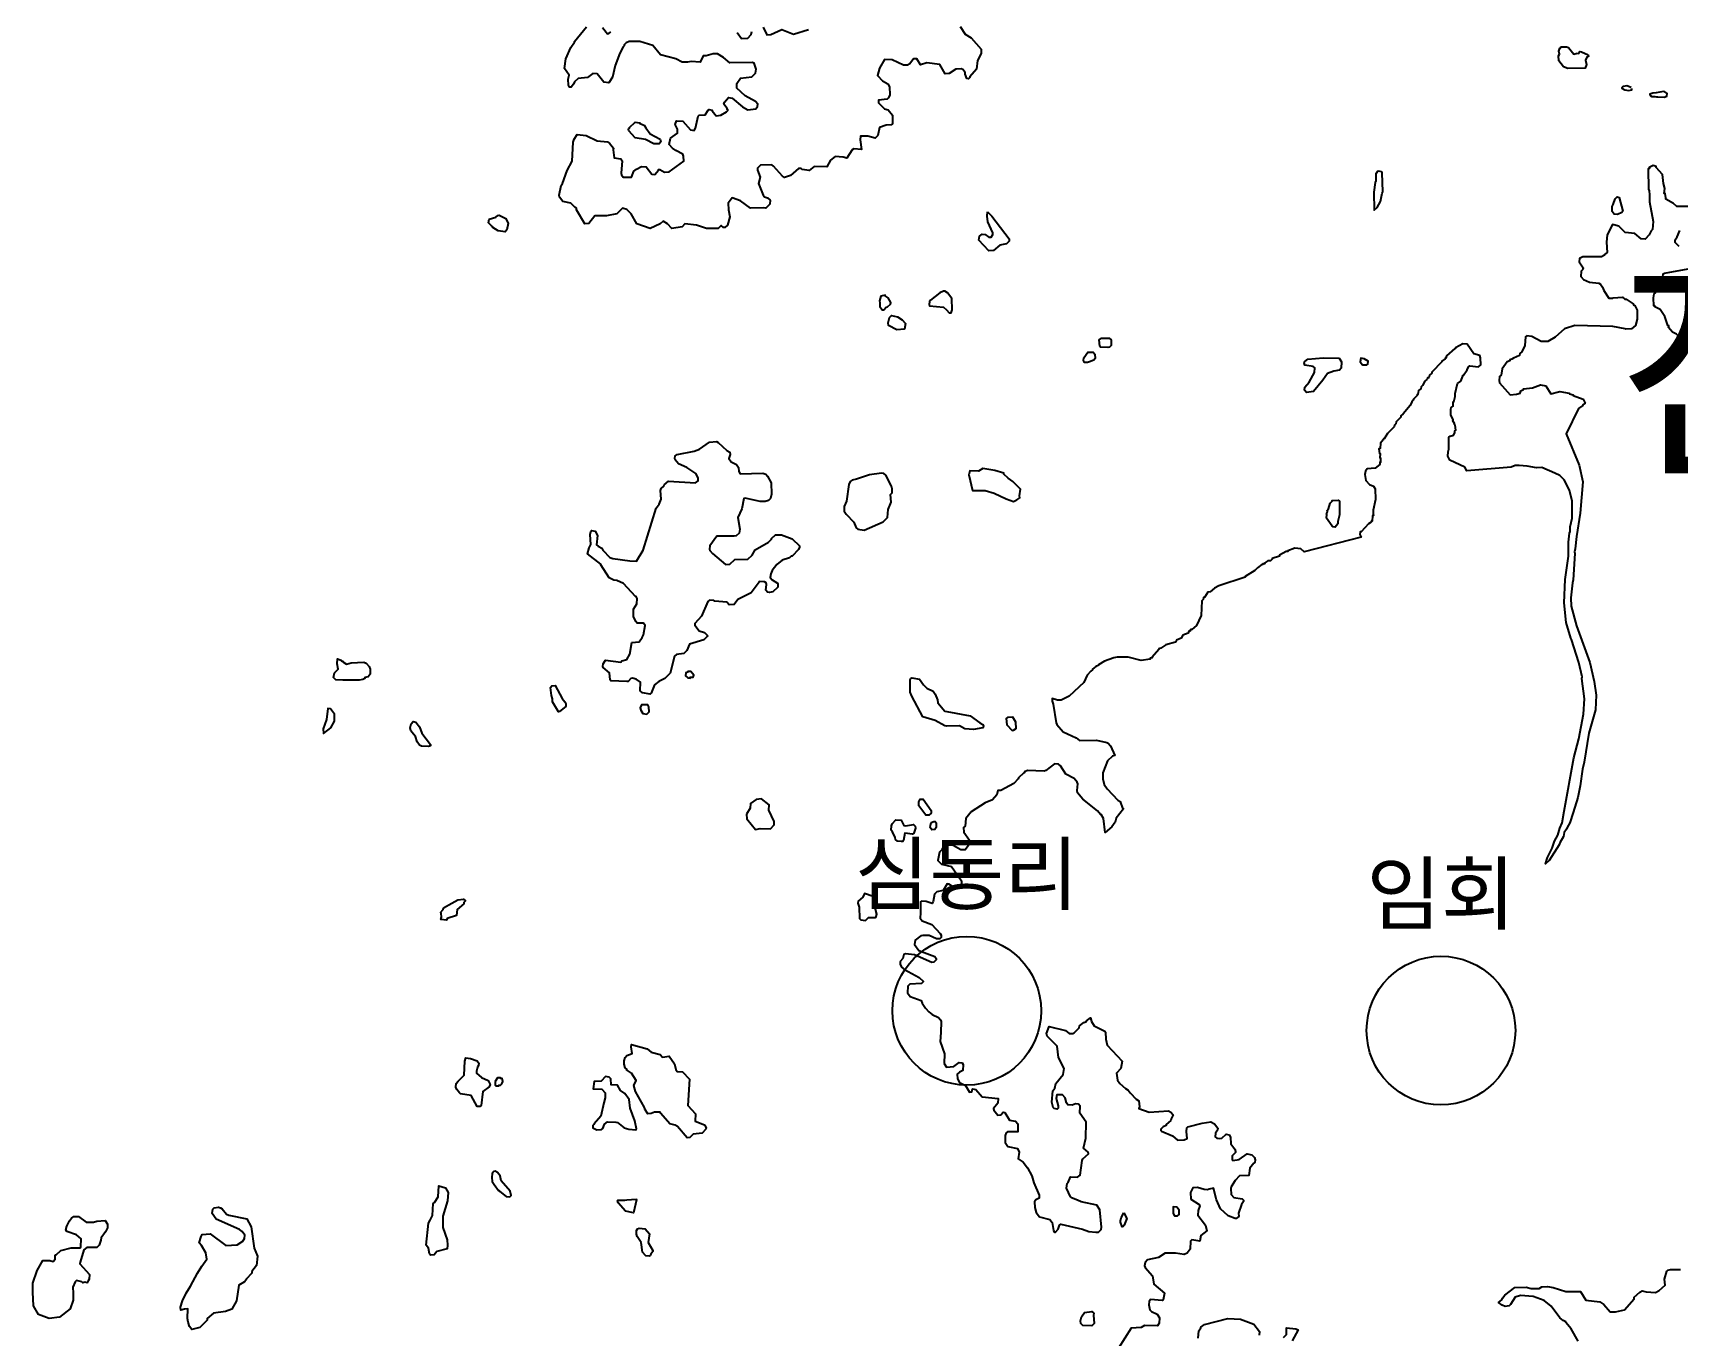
# Model space of a CAD drawing. Header units: millimetres. Extents: x -954552 to 1497340, y -301250 to 736091.
# Drawn here: x 101631 to 129268, y 96459 to 118344 of the extents above; entities that cross this region are included whole.
import ezdxf
from ezdxf.enums import TextEntityAlignment as Align

# ---------------------------------------------------------------- set-up
doc = ezdxf.new("R2010")
doc.units = ezdxf.units.MM
for name, color, linetype in [('2122', 7, 'Continuous'), ('AWS', 4, 'Continuous'), ('AWS명', 2, 'Continuous'), ('관측소명', 3, 'Continuous')]:
    doc.layers.add(name, color=color, linetype=linetype)
doc.styles.get("Standard").update_dxf_attribs({"font": ''})
doc.styles.get('Standard').set_extended_font_data('Gulim')

msp = doc.modelspace()

# ---------------------------------------------------------------- linework, layer by layer
at = {"layer": '2122', "color": 7}
for points in [[(117218, 118452), (117303, 118320), (117402, 118263), (117569, 118073), (117568, 117999), (117510, 117880), (117489, 117737), (117382, 117607), (117382, 117595), (117382, 117595), (117356, 117570), (117331, 117576), (117301, 117652), (117301, 117677), (117264, 117727), (117236, 117740), (117145, 117732), (117032, 117661), (116963, 117656), (116878, 117813), (116659, 117841), (116553, 117805), (116491, 117906), (116435, 117907), (116371, 117826), (116334, 117799), (116265, 117803), (116073, 117893), (115948, 117894), (115859, 117752), (115826, 117627), (115912, 117538), (115999, 117487), (116029, 117440), (116034, 117305), (116012, 117252), (115990, 117228), (115846, 117215), (115845, 117170), (115943, 117069), (116005, 117050), (116005, 117050), (116080, 116961), (116078, 116818), (116059, 116796), (115972, 116794), (115864, 116752), (115832, 116621), (115787, 116572), (115663, 116611), (115544, 116606), (115537, 116544), (115560, 116387), (115428, 116395), (115403, 116376), (115314, 116240), (115252, 116257), (115115, 116268), (115039, 116207), (114975, 116091), (114763, 116097), (114681, 116030), (114562, 116050), (114543, 116066), (114500, 116063), (114367, 115946), (114267, 115913), (114229, 115935), (114082, 116106), (114051, 116125), (113863, 116122), (113813, 116069), (113812, 116038), (113812, 116038), (113854, 115922), (113828, 115810), (113907, 115618), (113931, 115589), (113977, 115571), (114024, 115535), (114017, 115463), (113948, 115399), (113910, 115406), (113691, 115399), (113524, 115520), (113387, 115572), (113318, 115485), (113324, 115370), (113346, 115254), (113307, 115110), (113262, 115073), (113237, 115073), (113200, 115106), (113200, 115106), (113151, 115058), (112956, 115058), (112784, 115110), (112589, 115134), (112542, 115082), (112370, 115058), (112299, 115134), (112223, 115182), (112175, 115134), (112004, 115058), (111785, 115134), (111689, 115301), (111613, 115377), (111542, 115401), (111447, 115301), (111271, 115271), (111078, 115270), (110977, 115141), (110907, 115135), (110767, 115371), (110767, 115397), (110755, 115411), (110743, 115411), (110674, 115482), (110538, 115508), (110483, 115584), (110477, 115619), (110510, 115778), (110533, 115810), (110613, 116032), (110696, 116187), (110713, 116506), (110730, 116557), (110777, 116636), (110933, 116621), (111113, 116529), (111287, 116511), (111325, 116492), (111392, 116404), (111386, 116376), (111403, 116244), (111516, 116227), (111534, 116195), (111518, 115989), (111524, 115958), (111555, 115920), (111555, 115920), (111692, 115918), (111731, 116018), (111776, 116055), (111863, 116100), (111938, 116091), (112037, 115967), (112087, 115966), (112144, 116038), (112144, 116050), (112169, 116046), (112249, 116001), (112325, 116010), (112571, 116188), (112567, 116273), (112554, 116307), (112436, 116367), (112381, 116406), (112324, 116466), (112351, 116572), (112464, 116658), (112465, 116727), (112429, 116806), (112448, 116865), (112555, 116863), (112683, 116712), (112746, 116705), (112771, 116742), (112811, 116943), (112830, 116964), (112931, 116968), (112982, 117045), (112982, 117045), (113000, 117054), (113051, 117047), (113051, 117035), (113118, 116949), (113193, 116961), (113291, 117018), (113313, 117040), (113313, 117059), (113301, 117059), (113301, 117072), (113245, 117145), (113258, 117182), (113322, 117259), (113384, 117246), (113557, 117100), (113650, 117049), (113781, 117066), (113813, 117109), (113814, 117147), (113777, 117191), (113603, 117287), (113461, 117414), (113462, 117495), (113526, 117582), (113714, 117604), (113777, 117666), (113790, 117735), (113754, 117835), (113723, 117848), (113348, 117843), (113238, 117931), (113238, 117931), (113138, 117993), (113063, 117994), (112950, 117961), (112900, 117958), (112848, 117853), (112698, 117863), (112636, 117851), (112542, 117851), (112437, 117909), (112182, 117974), (112052, 118132), (111834, 118197), (111653, 118202), (111603, 118175), (111571, 118144), (111571, 118125), (111552, 118107), (111494, 118001), (111417, 117796), (111374, 117598), (111313, 117507), (111226, 117518), (111115, 117656), (111040, 117661), (110952, 117596), (110795, 117579), (110732, 117524), (110719, 117484), (110680, 117434), (110650, 117431), (110631, 117463), (110631, 117463), (110630, 117564), (110646, 117631), (110566, 117745), (110587, 117907), (110671, 118100), (110735, 118186), (110735, 118198), (110938, 118446)], [(111203, 118433), (111289, 118329), (111314, 118332), (111343, 118359)], [(113468, 118350), (113541, 118247), (113647, 118255), (113704, 118317), (113704, 118317), (113715, 118365)], [(113906, 118439), (113966, 118314), (114035, 118316), (114035, 118316), (114222, 118400), (114417, 118324), (114665, 118400)], [(127587, 118003), (127616, 117998), (127635, 118029), (127659, 118027), (127771, 117976), (127777, 117948), (127751, 117935), (127726, 117886), (127743, 117811), (127724, 117751), (127430, 117746), (127356, 117772), (127282, 117873), (127277, 117960), (127290, 117985), (127278, 118035), (127296, 118088), (127309, 118090), (127316, 118110), (127410, 118108), (127441, 118096), (127530, 117986), (127587, 118003), (127587, 118003)], [(128496, 117425), (128423, 117453), (128359, 117445), (128340, 117415), (128389, 117387), (128459, 117377), (128508, 117388), (128506, 117410), (128506, 117410)], [(128917, 117336), (128859, 117332), (128811, 117316), (128815, 117294), (128842, 117274), (128895, 117275), (128922, 117272), (128946, 117267), (129052, 117266), (129093, 117281), (129099, 117324), (129062, 117353), (129037, 117357), (128917, 117336), (128917, 117336)], [(111934, 116749), (112008, 116645), (112176, 116556), (112188, 116511), (112156, 116478), (112069, 116482), (111926, 116553), (111757, 116580), (111647, 116697), (111641, 116722), (111647, 116744), (111659, 116744), (111659, 116756), (111755, 116843), (111835, 116832), (111835, 116819), (111904, 116791), (111934, 116749), (111934, 116749)], [(129450, 115427), (129262, 115429), (129208, 115479), (129077, 115550), (129076, 115574), (129065, 115644), (129052, 115644), (129060, 115726), (129038, 115815), (129020, 115964), (128918, 116082), (128917, 116098), (128866, 116115), (128800, 116079), (128805, 116065), (128783, 116061), (128785, 115716), (128797, 115692), (128803, 115625), (128802, 115506), (128865, 115172), (128857, 115041), (128832, 115016), (128800, 114948), (128730, 114877), (128662, 114881), (128557, 114970), (128557, 114970), (128395, 114991), (128289, 115098), (128184, 115124), (128094, 114951), (128082, 114825), (128090, 114651), (128050, 114622), (128050, 114609), (127996, 114583), (127683, 114581), (127626, 114551), (127619, 114494), (127687, 114394), (127686, 114369), (127655, 114338), (127647, 114250), (127697, 114200), (127796, 114155), (127953, 114135), (127980, 114120), (128016, 114070), (128034, 114014), (128118, 113888), (128187, 113884), (128193, 113893), (128349, 113904), (128392, 113869), (128411, 113869), (128529, 113793), (128535, 113773), (128560, 113764), (128560, 113764), (128597, 113686), (128594, 113532), (128568, 113426), (128504, 113371), (128399, 113363), (128393, 113373), (128187, 113407), (127549, 113427), (127373, 113373), (127216, 113231), (127096, 113158), (126983, 113160), (126828, 113242), (126741, 113250), (126722, 113237), (126707, 113088), (126657, 112982), (126625, 112958), (126618, 112921), (126516, 112880), (126491, 112859), (126455, 112847), (126455, 112835), (126411, 112817), (126328, 112699), (126308, 112593), (126282, 112568), (126275, 112500), (126281, 112462), (126460, 112260), (126567, 112270), (126567, 112270), (126629, 112289), (126642, 112326), (126686, 112350), (126686, 112363), (126836, 112380), (126974, 112429), (127062, 112412), (127147, 112277), (127273, 112312), (127297, 112315), (127454, 112288), (127459, 112278), (127518, 112262), (127520, 112249), (127690, 112188), (127720, 112119), (127686, 112094), (127685, 112081), (127612, 112033), (127401, 111608), (127619, 111077), (127684, 110801), (127640, 110271), (127576, 109879), (127557, 109672), (127544, 109622), (127550, 109597), (127521, 109153), (127509, 109103), (127480, 108848), (127489, 108710), (127489, 108710), (127575, 108377), (127801, 107763), (127871, 107446), (127907, 107211), (127898, 106968), (127785, 106576), (127708, 106086), (127678, 105971), (127640, 105688), (127600, 105495), (127523, 105244), (127467, 105068), (127419, 104992), (127410, 104959), (127371, 104907), (127357, 104838), (127294, 104734), (127284, 104696), (127119, 104435), (127055, 104379), (127087, 104487), (127167, 104640), (127206, 104760), (127264, 104858), (127296, 104979), (127335, 105070), (127371, 105266), (127533, 106158), (127616, 106478), (127697, 106893), (127712, 107153), (127712, 107153), (127669, 107494), (127673, 107521), (127615, 107765), (127494, 108148), (127481, 108173), (127404, 108436), (127371, 108768), (127388, 109155), (127443, 109548), (127444, 109786), (127458, 109937), (127472, 109962), (127468, 110042), (127502, 110191), (127505, 110472), (127458, 110661), (127372, 110830), (127298, 110906), (127211, 110945), (126994, 111041), (126907, 111035), (126747, 111061), (126615, 111075), (126545, 111071), (126478, 111043), (125731, 110983), (125700, 111045), (125446, 111162), (125416, 111228), (125421, 111305), (125433, 111349), (125433, 111349), (125432, 111548), (125451, 111567), (125508, 111586), (125533, 111623), (125534, 111654), (125546, 111666), (125538, 111751), (125524, 111762), (125528, 111778), (125499, 111824), (125503, 111840), (125462, 111923), (125463, 112017), (125470, 112048), (125501, 112069), (125502, 112141), (125514, 112141), (125538, 112231), (125539, 112281), (125579, 112454), (125632, 112490), (125664, 112577), (125658, 112583), (125676, 112589), (125739, 112681), (125759, 112731), (125785, 112750), (125928, 112729), (125966, 112767), (125961, 112885), (125950, 112920), (125950, 112920), (125850, 112952), (125740, 113110), (125665, 113117), (125542, 113052), (125542, 113039), (125530, 113039), (125394, 112918), (125381, 112880), (125368, 112880), (125368, 112868), (125315, 112828), (125314, 112816), (125146, 112640), (125146, 112627), (125108, 112590), (125095, 112549), (125070, 112547), (125064, 112522), (125026, 112491), (124991, 112417), (124968, 112396), (124959, 112364), (124923, 112336), (124910, 112268), (124898, 112268), (124898, 112249), (124835, 112188), (124834, 112169), (124809, 112144), (124783, 112082), (124662, 111940), (124662, 111940), (124625, 111909), (124624, 111884), (124548, 111810), (124542, 111773), (124517, 111754), (124510, 111723), (124398, 111609), (124345, 111523), (124333, 111523), (124327, 111503), (124281, 111451), (124275, 111361), (124257, 111352), (124264, 111277), (124276, 111277), (124270, 111202), (124282, 111202), (124283, 111126), (124271, 111132), (124271, 111089), (124194, 111027), (124057, 111016), (124031, 110980), (124018, 110924), (124036, 110823), (124097, 110754), (124166, 110728), (124190, 110684), (124200, 110502), (124160, 110324), (124157, 110239), (124157, 110239), (124169, 110236), (124150, 110227), (124145, 110140), (124133, 110141), (124128, 110123), (124082, 110092), (123956, 109959), (123943, 109956), (123936, 109915), (123955, 109868), (123000, 109625), (122946, 109675), (122840, 109686), (122726, 109639), (122726, 109627), (122695, 109627), (122585, 109566), (122583, 109552), (122463, 109513), (122462, 109500), (122431, 109472), (122388, 109470), (122337, 109439), (122331, 109420), (122306, 109421), (122303, 109409), (122287, 109409), (122213, 109355), (122169, 109308), (122009, 109209), (122009, 109197), (122009, 109197), (121564, 109053), (121490, 109014), (121418, 108951), (121381, 108945), (121322, 108856), (121309, 108853), (121300, 108822), (121279, 108797), (121270, 108553), (121191, 108385), (121112, 108319), (121093, 108319), (121079, 108288), (121060, 108288), (121047, 108256), (120959, 108220), (120934, 108170), (120852, 108140), (120839, 108103), (120676, 108061), (120588, 108003), (120556, 107993), (120556, 107981), (120442, 107855), (120442, 107843), (120411, 107834), (120411, 107821), (120260, 107798), (120042, 107851), (119854, 107853), (119798, 107841), (119798, 107841), (119645, 107783), (119544, 107726), (119538, 107710), (119497, 107695), (119444, 107649), (119443, 107637), (119411, 107618), (119351, 107547), (119293, 107429), (119047, 107195), (118914, 107128), (118852, 107129), (118766, 107160), (118762, 107112), (118778, 107065), (118828, 106747), (118841, 106719), (118946, 106596), (119169, 106494), (119224, 106452), (119506, 106458), (119680, 106418), (119705, 106405), (119744, 106361), (119819, 106199), (119778, 106187), (119695, 106112), (119617, 105907), (119616, 105807), (119640, 105712), (119689, 105637), (119689, 105637), (119868, 105450), (119905, 105428), (119944, 105317), (119962, 105302), (119839, 105147), (119825, 105080), (119769, 105001), (119653, 104907), (119628, 105139), (119589, 105210), (119577, 105210), (119528, 105267), (119280, 105467), (119188, 105571), (119182, 105612), (119197, 105724), (119186, 105754), (119135, 105813), (118992, 105886), (118906, 106028), (118869, 106054), (118801, 106061), (118658, 105946), (118631, 105938), (118349, 105945), (118300, 105923), (118299, 105911), (118287, 105911), (118199, 105824), (118193, 105806), (118117, 105730), (118117, 105730), (117901, 105613), (117851, 105611), (117832, 105536), (117762, 105456), (117636, 105402), (117403, 105254), (117314, 105143), (117300, 105011), (117275, 104987), (117280, 104912), (117372, 104779), (117358, 104686), (117301, 104615), (117226, 104616), (117097, 104689), (116977, 104691), (116959, 104679), (116959, 104666), (116930, 104634), (116917, 104635), (116917, 104622), (116870, 104574), (116843, 104437), (116905, 104376), (117073, 104334), (117238, 104094), (117237, 104029), (117199, 103969), (117124, 103974), (117025, 104038), (117001, 104041), (117001, 104041), (116930, 103932), (116824, 103906), (116786, 103869), (116765, 103744), (116746, 103713), (116643, 103747), (116565, 103753), (116552, 103740), (116553, 103554), (116543, 103466), (116580, 103421), (116742, 103357), (116883, 103208), (116896, 103180), (116895, 103142), (116876, 103118), (116820, 103119), (116695, 103176), (116590, 103177), (116558, 103169), (116463, 103098), (116450, 103023), (116523, 102922), (116791, 102819), (116816, 102787), (116815, 102763), (116777, 102725), (116739, 102723), (116448, 102849), (116300, 102866), (116272, 102857), (116272, 102857), (116251, 102789), (116210, 102735), (116206, 102695), (116233, 102642), (116282, 102601), (116530, 102467), (116598, 102402), (116566, 102366), (116372, 102356), (116340, 102324), (116333, 102213), (116376, 102150), (116564, 102083), (116581, 102037), (116636, 101952), (116692, 101889), (116747, 101845), (116852, 101797), (116888, 101756), (116896, 101730), (116893, 101543), (116879, 101393), (116951, 101183), (116949, 101024), (116985, 100961), (117110, 100971), (117199, 101039), (117249, 101032), (117267, 101007), (117260, 100907), (117204, 100878), (117204, 100878), (117165, 100846), (117170, 100765), (117207, 100702), (117306, 100651), (117373, 100540), (117411, 100549), (117425, 100599), (117480, 100585), (117586, 100465), (117854, 100437), (117853, 100356), (117777, 100266), (117783, 100241), (117849, 100156), (117900, 100162), (117938, 100205), (117969, 100198), (118049, 100072), (118148, 100052), (118185, 100008), (118184, 99877), (118015, 99876), (117990, 99860), (117971, 99811), (117976, 99698), (118018, 99626), (118180, 99592), (118211, 99532), (118190, 99421), (118277, 99363), (118351, 99268), (118424, 99136), (118424, 99136), (118454, 99018), (118545, 98809), (118544, 98760), (118487, 98730), (118469, 98699), (118474, 98603), (118497, 98520), (118552, 98447), (118727, 98401), (118764, 98351), (118787, 98215), (118805, 98188), (118818, 98188), (118863, 98239), (118888, 98306), (118908, 98324), (119275, 98237), (119380, 98199), (119499, 98188), (119543, 98188), (119587, 98234), (119594, 98272), (119566, 98566), (119517, 98641), (119249, 98698), (119191, 98729), (119090, 98765), (119070, 98784), (119002, 98929), (119016, 99004), (119035, 99022), (119074, 99116), (119192, 99111), (119192, 99111), (119236, 99145), (119265, 99394), (119277, 99419), (119372, 99505), (119366, 99533), (119292, 99600), (119332, 99768), (119335, 100037), (119231, 100188), (119233, 100307), (119208, 100342), (119156, 100343), (119102, 100321), (119027, 100328), (119002, 100360), (118984, 100448), (118936, 100498), (118842, 100499), (118828, 100434), (118864, 100312), (118863, 100274), (118845, 100256), (118795, 100266), (118782, 100282), (118759, 100375), (118773, 100563), (118806, 100606), (118825, 100687), (118946, 100836), (118966, 100941), (118868, 101124), (118868, 101124), (118846, 101312), (118679, 101480), (118668, 101527), (118713, 101644), (118986, 101579), (119048, 101528), (119111, 101527), (119136, 101539), (119218, 101625), (119225, 101657), (119297, 101712), (119339, 101730), (119339, 101742), (119406, 101793), (119422, 101729), (119469, 101659), (119649, 101567), (119661, 101551), (119666, 101435), (119690, 101329), (119942, 101060), (119916, 100941), (119846, 100861), (119863, 100743), (119902, 100688), (119996, 100603), (120042, 100575), (120072, 100532), (120178, 100422), (120221, 100397), (120232, 100297), (120232, 100297), (120219, 100266), (120393, 100204), (120718, 100226), (120756, 100206), (120799, 100162), (120762, 100091), (120760, 100068), (120682, 99996), (120682, 99984), (120632, 99957), (120589, 99917), (120589, 99898), (120602, 99886), (120788, 99806), (120868, 99736), (120983, 99740), (121031, 99765), (121023, 99883), (121028, 99940), (121046, 99959), (121286, 100021), (121428, 100041), (121490, 100009), (121546, 99934), (121545, 99902), (121507, 99853), (121506, 99790), (121530, 99767), (121581, 99761), (121613, 99770), (121688, 99838), (121738, 99825), (121738, 99825), (121763, 99787), (121768, 99674), (121834, 99582), (121847, 99542), (121847, 99530), (121790, 99474), (121789, 99405), (121801, 99393), (121908, 99410), (122040, 99505), (122118, 99486), (122164, 99441), (122176, 99407), (122170, 99357), (122151, 99351), (122087, 99264), (122067, 99139), (121911, 99135), (121840, 99056), (121770, 98949), (121764, 98922), (121775, 98822), (121818, 98774), (121955, 98750), (121980, 98728), (121980, 98703), (121948, 98655), (121898, 98507), (121902, 98454), (121857, 98417), (121839, 98417), (121720, 98463), (121591, 98580), (121591, 98580), (121528, 98733), (121477, 98928), (121402, 98914), (121377, 98899), (121320, 98904), (121208, 98938), (121127, 98933), (121089, 98858), (121093, 98746), (121236, 98654), (121248, 98631), (121215, 98550), (121214, 98475), (121342, 98304), (121362, 98211), (121260, 98131), (121246, 98038), (121109, 98058), (121090, 98040), (121082, 97903), (121032, 97838), (120981, 97816), (120838, 97834), (120663, 97836), (120550, 97765), (120367, 97724), (120324, 97681), (120317, 97625), (120329, 97596), (120452, 97454), (120475, 97317), (120654, 97165), (120627, 97052), (120627, 97052), (120615, 97040), (120415, 97055), (120396, 97024), (120386, 96966), (120407, 96883), (120433, 96854), (120531, 96813), (120568, 96747), (120560, 96659), (120535, 96613), (120316, 96622), (120260, 96588), (120091, 96578), (119880, 96238)], [(124174, 115365), (124224, 115408), (124281, 115509), (124310, 115650), (124323, 115674), (124308, 115993), (124297, 116009), (124253, 116019), (124227, 116013), (124214, 115985), (124202, 115982), (124206, 115844), (124194, 115832), (124173, 115665), (124174, 115365), (124174, 115365)], [(128191, 115459), (128227, 115555), (128259, 115586), (128296, 115579), (128355, 115347), (128336, 115326), (128267, 115292), (128211, 115296), (128174, 115343), (128175, 115424), (128191, 115459), (128191, 115459)], [(109447, 115273), (109466, 115279), (109578, 115227), (109621, 115139), (109600, 115036), (109569, 115003), (109454, 115020), (109364, 115076), (109359, 115092), (109338, 115099), (109289, 115150), (109303, 115212), (109413, 115246), (109447, 115273), (109447, 115273)], [(117677, 115339), (117751, 115265), (118040, 114881), (118039, 114843), (117995, 114797), (117882, 114776), (117775, 114684), (117700, 114679), (117533, 114862), (117540, 114925), (117585, 114961), (117635, 114954), (117697, 114913), (117740, 114912), (117766, 114953), (117766, 114984), (117681, 115170), (117671, 115266), (117677, 115339), (117677, 115339)], [(129304, 114754), (129236, 114824), (129237, 114867), (129268, 114916), (129312, 115022)], [(129321, 113216), (129260, 113283), (129191, 113312), (129124, 113394), (129130, 113419), (129111, 113426), (129063, 113576), (129063, 113576), (128995, 113681), (128983, 113696), (128891, 113741), (128891, 113759), (128878, 113759), (128870, 113893), (128880, 113958), (128902, 113976), (128913, 114009), (128938, 114015), (128995, 114065), (129014, 114095), (129015, 114238), (129028, 114238), (129036, 114295), (129054, 114308), (129455, 114380)], [(115866, 113806), (115869, 113746), (115906, 113692), (115932, 113692), (115971, 113732), (115996, 113738), (116046, 113783), (116051, 113813), (116006, 113889), (115959, 113924), (115959, 113936), (115884, 113921), (115864, 113840), (115866, 113806), (115866, 113806)], [(116878, 113976), (116720, 113854), (116703, 113829), (116695, 113779), (116701, 113755), (116938, 113732), (116987, 113691), (117030, 113637), (117068, 113637), (117081, 113687), (117077, 113881), (117006, 113973), (116960, 114001), (116935, 114004), (116878, 113976), (116878, 113976)], [(116163, 113570), (116242, 113523), (116297, 113460), (116283, 113366), (116153, 113356), (116015, 113426), (116009, 113470), (116030, 113563), (116061, 113594), (116163, 113570), (116163, 113570)], [(119656, 113215), (119724, 113215), (119755, 113184), (119754, 113090), (119729, 113062), (119697, 113056), (119578, 113061), (119566, 113080), (119555, 113186), (119593, 113214), (119656, 113215), (119656, 113215)], [(119390, 112977), (119452, 112978), (119483, 112944), (119489, 112869), (119463, 112841), (119393, 112815), (119356, 112802), (119306, 112802), (119288, 112840), (119295, 112884), (119364, 112976), (119390, 112977), (119390, 112977)], [(123317, 112881), (123587, 112875), (123624, 112815), (123622, 112709), (123591, 112678), (123498, 112658), (123390, 112618), (123314, 112509), (123155, 112315), (123036, 112298), (123006, 112342), (123013, 112391), (123082, 112473), (123172, 112634), (123179, 112714), (123149, 112737), (123011, 112758), (122999, 112798), (123012, 112823), (123063, 112863), (123317, 112881), (123317, 112881)], [(124008, 112868), (123950, 112880), (123939, 112815), (123979, 112767), (124054, 112763), (124067, 112778), (124074, 112829), (124008, 112868), (124008, 112868)], [(112157, 110421), (112191, 110506), (112181, 110651), (112193, 110688), (112235, 110728), (112242, 110747), (112314, 110808), (112770, 110784), (112814, 110818), (112814, 110867), (112772, 110937), (112623, 111039), (112480, 111103), (112425, 111167), (112419, 111189), (112426, 111238), (112460, 111259), (112745, 111313), (112833, 111349), (113003, 111466), (113123, 111476), (113150, 111462), (113295, 111324), (113345, 111299), (113350, 111258), (113331, 111189), (113368, 111136), (113455, 111091), (113491, 111040), (113497, 110972), (113521, 110934), (113521, 110934), (113903, 110947), (113950, 110925), (113978, 110895), (114038, 110783), (114048, 110590), (114028, 110518), (113997, 110484), (113940, 110466), (113853, 110467), (113604, 110523), (113579, 110520), (113545, 110346), (113481, 110197), (113516, 110003), (113502, 109934), (113452, 109894), (113421, 109885), (113127, 109883), (113012, 109722), (113005, 109665), (113011, 109647), (113056, 109597), (113270, 109412), (113346, 109418), (113428, 109492), (113647, 109498), (113723, 109569), (113773, 109658), (113998, 109783), (114047, 109833), (114047, 109846), (114047, 109846), (114114, 109908), (114215, 109907), (114395, 109842), (114518, 109721), (114518, 109703), (114498, 109659), (114391, 109551), (114378, 109552), (114347, 109523), (114227, 109481), (114133, 109408), (114056, 109309), (114033, 109253), (114024, 109193), (114055, 109152), (114145, 109098), (114152, 109078), (114153, 109026), (114071, 108952), (114010, 108941), (113977, 108947), (113952, 108979), (113960, 109073), (113954, 109104), (113929, 109117), (113841, 109124), (113841, 109112), (113702, 108932), (113482, 108822), (113418, 108736), (113337, 108730), (113337, 108730), (113293, 108775), (113093, 108792), (113079, 108802), (113001, 108810), (112975, 108785), (112872, 108543), (112758, 108416), (112758, 108391), (112831, 108294), (112919, 108267), (112968, 108217), (112967, 108198), (112911, 108142), (112666, 108070), (112621, 107962), (112570, 107916), (112451, 107899), (112413, 107867), (112341, 107581), (112252, 107492), (112151, 107446), (112082, 107385), (112024, 107245), (112005, 107230), (111875, 107250), (111837, 107288), (111845, 107432), (111772, 107483), (111709, 107499), (111683, 107496), (111639, 107444), (111639, 107444), (111614, 107441), (111346, 107456), (111333, 107469), (111323, 107588), (111217, 107679), (111211, 107696), (111218, 107739), (111256, 107801), (111512, 107767), (111531, 107791), (111613, 107812), (111664, 107902), (111698, 108101), (111823, 108112), (111874, 108180), (111894, 108230), (111920, 108387), (111896, 108424), (111789, 108426), (111765, 108451), (111729, 108533), (111724, 108657), (111781, 108750), (111788, 108838), (111770, 108869), (111758, 108869), (111558, 109088), (111446, 109143), (111396, 109146), (111318, 109187), (111177, 109403), (111177, 109403), (111177, 109416), (110954, 109589), (110979, 109690), (111007, 109748), (110996, 109911), (111009, 109966), (111022, 109979), (111084, 109969), (111121, 109896), (111107, 109740), (111132, 109715), (111194, 109683), (111212, 109651), (111329, 109525), (111379, 109508), (111665, 109469), (111778, 109463), (111886, 109649), (112108, 110359), (112157, 110421), (112157, 110421)], [(115307, 110476), (115270, 110386), (115269, 110305), (115299, 110255), (115429, 110119), (115471, 110028), (115496, 110002), (115602, 109988), (115922, 110125), (115998, 110202), (116006, 110334), (116057, 110459), (116047, 110586), (116073, 110613), (116074, 110682), (116062, 110726), (115968, 110909), (115933, 110940), (115896, 110946), (115695, 110919), (115475, 110841), (115399, 110826), (115369, 110803), (115343, 110754), (115307, 110476), (115307, 110476)], [(117799, 110992), (117596, 111022), (117527, 110976), (117377, 110984), (117364, 110915), (117422, 110652), (117636, 110655), (117786, 110608), (117989, 110514), (118114, 110468), (118172, 110494), (118221, 110530), (118215, 110564), (118229, 110673), (118102, 110806), (118024, 110859), (117952, 110929), (117952, 110942), (117799, 110992), (117799, 110992)], [(123383, 110273), (123393, 110294), (123388, 110315), (123406, 110343), (123437, 110443), (123469, 110474), (123469, 110487), (123569, 110492), (123594, 110473), (123591, 110242), (123565, 110135), (123564, 110091), (123519, 110039), (123488, 110043), (123470, 110056), (123372, 110188), (123379, 110250), (123373, 110266), (123383, 110273), (123383, 110273)], [(106982, 107755), (107195, 107766), (107232, 107753), (107282, 107694), (107300, 107650), (107298, 107565), (107267, 107522), (107213, 107512), (107210, 107493), (107178, 107478), (107116, 107467), (106841, 107463), (106723, 107472), (106698, 107492), (106685, 107513), (106699, 107591), (106763, 107653), (106745, 107741), (106752, 107822), (106814, 107802), (106826, 107786), (106839, 107786), (106839, 107774), (106901, 107735), (106982, 107755), (106982, 107755)], [(112678, 107502), (112678, 107515), (112727, 107514), (112741, 107551), (112692, 107614), (112641, 107614), (112641, 107602), (112604, 107591), (112603, 107540), (112640, 107503), (112678, 107502), (112678, 107502)], [(110364, 107150), (110346, 107210), (110333, 107341), (110351, 107369), (110407, 107375), (110528, 107159), (110573, 107101), (110591, 107067), (110591, 107022), (110483, 106939), (110464, 106936), (110367, 107100), (110364, 107150), (110364, 107150)], [(116995, 106938), (117386, 106866), (117547, 106749), (117597, 106723), (117609, 106694), (117596, 106667), (117440, 106634), (117296, 106646), (117206, 106700), (116986, 106694), (116959, 106700), (116798, 106787), (116587, 106851), (116405, 107196), (116379, 107266), (116376, 107473), (116382, 107492), (116402, 107504), (116532, 107484), (116600, 107386), (116655, 107331), (116762, 107283), (116797, 107233), (116834, 107133), (116839, 107083), (116957, 106947), (116995, 106938), (116995, 106938)], [(106513, 106567), (106637, 106667), (106701, 106779), (106703, 106897), (106635, 106986), (106591, 106987), (106564, 106805), (106511, 106647), (106513, 106567), (106513, 106567)], [(111849, 106964), (111882, 106903), (111951, 106896), (111989, 106936), (111984, 107020), (111966, 107049), (111859, 107050), (111840, 107000), (111849, 106964), (111849, 106964)], [(108030, 106556), (107986, 106612), (107974, 106663), (107987, 106731), (108025, 106769), (108070, 106762), (108131, 106680), (108171, 106575), (108314, 106387), (108314, 106362), (108283, 106353), (108164, 106357), (108127, 106374), (108089, 106428), (108063, 106517), (108030, 106556), (108030, 106556)], [(118001, 106717), (118089, 106620), (118114, 106623), (118159, 106656), (118154, 106762), (118105, 106845), (118011, 106840), (117992, 106821), (118001, 106717), (118001, 106717)], [(113625, 105212), (113634, 105137), (113776, 104957), (113856, 104975), (114031, 104966), (114089, 105035), (114090, 105091), (113999, 105279), (114006, 105372), (113875, 105469), (113788, 105460), (113694, 105395), (113686, 105314), (113625, 105212), (113625, 105212)], [(116555, 105310), (116524, 105353), (116525, 105421), (116544, 105465), (116594, 105464), (116729, 105275), (116728, 105232), (116691, 105197), (116640, 105195), (116555, 105310), (116555, 105310)], [(116298, 105017), (116432, 105038), (116463, 105010), (116469, 104979), (116436, 104895), (116417, 104876), (116287, 104893), (116266, 104769), (116253, 104757), (116228, 104754), (116166, 104758), (116129, 104786), (116123, 104821), (116081, 104914), (116056, 104947), (116062, 105020), (116076, 105052), (116133, 105121), (116227, 105113), (116269, 105021), (116298, 105017), (116298, 105017)], [(116716, 105024), (116732, 105075), (116776, 105093), (116795, 105090), (116813, 105068), (116812, 104987), (116793, 104956), (116743, 104950), (116713, 104988), (116716, 105024), (116716, 105024)], [(108673, 103716), (108772, 103773), (108868, 103786), (108905, 103758), (108875, 103731), (108875, 103706), (108760, 103610), (108752, 103510), (108595, 103459), (108583, 103434), (108489, 103444), (108501, 103482), (108496, 103550), (108484, 103563), (108527, 103612), (108535, 103637), (108673, 103716), (108673, 103716)], [(115522, 103650), (115524, 103460), (115549, 103435), (115624, 103427), (115674, 103477), (115794, 103478), (115806, 103491), (115819, 103531), (115795, 103619), (115797, 103766), (115754, 103832), (115611, 103883), (115579, 103816), (115503, 103754), (115496, 103717), (115522, 103650), (115522, 103650)], [(111762, 100552), (111733, 100653), (111772, 100740), (111692, 100861), (111611, 100917), (111612, 100930), (111587, 100949), (111569, 101011), (111572, 101069), (111589, 101124), (111615, 101155), (111703, 101191), (111686, 101304), (111692, 101341), (111954, 101269), (112021, 101212), (112177, 101172), (112214, 101128), (112327, 101146), (112413, 101019), (112436, 100925), (112460, 100888), (112548, 100881), (112666, 100760), (112641, 100316), (112770, 100178), (112763, 100053), (112918, 99995), (112948, 99944), (112942, 99919), (112879, 99854), (112879, 99854), (112729, 99835), (112671, 99779), (112628, 99773), (112467, 99963), (112424, 99989), (112337, 100008), (112186, 100185), (112177, 100208), (112077, 100206), (112025, 100183), (111970, 100178), (111915, 100255), (111909, 100286), (111762, 100552), (111762, 100552)], [(108778, 100725), (108880, 100828), (108889, 101062), (108908, 101121), (108988, 101109), (109096, 101069), (109126, 101031), (109123, 100992), (109104, 100961), (109087, 100894), (109087, 100863), (109173, 100787), (109284, 100735), (109315, 100672), (109302, 100629), (109195, 100555), (109167, 100318), (109142, 100303), (109098, 100303), (109000, 100483), (108819, 100516), (108801, 100528), (108756, 100587), (108739, 100626), (108747, 100685), (108778, 100725), (108778, 100725)], [(109465, 100646), (109465, 100658), (109490, 100658), (109515, 100682), (109528, 100720), (109516, 100769), (109492, 100770), (109492, 100782), (109441, 100783), (109403, 100721), (109403, 100659), (109415, 100646), (109465, 100646), (109465, 100646)], [(111229, 100361), (111177, 100136), (111063, 100012), (111062, 100000), (111043, 99982), (111043, 99944), (111111, 99911), (111186, 99914), (111211, 99929), (111237, 100004), (111288, 100044), (111431, 100039), (111457, 100032), (111568, 99943), (111647, 99922), (111767, 99909), (111774, 99928), (111750, 100060), (111672, 100273), (111655, 100417), (111581, 100518), (111507, 100572), (111458, 100657), (111352, 100664), (111347, 100765), (111316, 100796), (111254, 100803), (111184, 100729), (111065, 100718), (111051, 100597), (111195, 100592), (111250, 100529), (111250, 100529), (111249, 100447), (111229, 100361), (111229, 100361)], [(108311, 98392), (108350, 98466), (108359, 98672), (108384, 98688), (108442, 98780), (108456, 98965), (108569, 98936), (108611, 98857), (108602, 98713), (108524, 98458), (108522, 98265), (108594, 98057), (108599, 97970), (108592, 97907), (108423, 97866), (108378, 97807), (108316, 97804), (108298, 97823), (108280, 97917), (108243, 97968), (108280, 98342), (108311, 98392), (108311, 98392)], [(109384, 98991), (109455, 98890), (109469, 98889), (109477, 98870), (109584, 98788), (109647, 98784), (109672, 98806), (109655, 98878), (109500, 99052), (109483, 99133), (109442, 99194), (109402, 99212), (109378, 99209), (109352, 99172), (109345, 99110), (109350, 99041), (109384, 98991), (109384, 98991)], [(111612, 98733), (111771, 98744), (111777, 98734), (111724, 98513), (111593, 98544), (111470, 98682), (111458, 98723), (111464, 98729), (111579, 98724), (111612, 98733), (111612, 98733)], [(119966, 98512), (120020, 98416), (119976, 98304), (119956, 98282), (119938, 98279), (119914, 98355), (119914, 98380), (119921, 98429), (119966, 98512), (119966, 98512)], [(120871, 98461), (120897, 98486), (120898, 98561), (120860, 98611), (120798, 98612), (120796, 98500), (120821, 98461), (120871, 98461), (120871, 98461)], [(111856, 98014), (111787, 98116), (111776, 98154), (111776, 98216), (111795, 98247), (111823, 98258), (111921, 98245), (111995, 98163), (111975, 98017), (112053, 97881), (112053, 97862), (112018, 97820), (112010, 97797), (111990, 97786), (111934, 97789), (111878, 97852), (111856, 98014), (111856, 98014)], [(127605, 96357), (127488, 96564), (127396, 96668), (127396, 96681), (127353, 96703), (127297, 96750), (127149, 96943), (127032, 97039), (126847, 97109), (126633, 97125), (126545, 97094), (126469, 96974), (126443, 96949), (126375, 96937), (126325, 96960), (126266, 97008), (126324, 97053), (126333, 97079), (126371, 97128), (126541, 97257), (126729, 97267), (126816, 97241), (126947, 97240), (126992, 97270), (127091, 97275), (127184, 97257), (127396, 97190), (127646, 97193), (127732, 97045), (127732, 97045), (127969, 97020), (128034, 96972), (128142, 96849), (128230, 96852), (128386, 96883), (128544, 97069), (128545, 97094), (128639, 97180), (128683, 97205), (128750, 97188), (128903, 97177), (128965, 97207), (129066, 97299), (129055, 97399), (129094, 97531), (129113, 97549), (129156, 97559), (129325, 97562)], [(119465, 96830), (119458, 96794), (119467, 96654), (119429, 96615), (119279, 96620), (119248, 96655), (119242, 96701), (119256, 96764), (119307, 96838), (119430, 96855), (119465, 96830), (119465, 96830)], [(121220, 96407), (121227, 96532), (121265, 96582), (121265, 96594), (121322, 96637), (121717, 96738), (121929, 96729), (122153, 96645), (122246, 96520), (122245, 96456)], [(122650, 96420), (122701, 96469), (122702, 96582), (122861, 96564), (122900, 96549), (122799, 96361)]]:
    msp.add_lwpolyline(points, dxfattribs=at)
for points in [[(102006, 97805), (102024, 97807), (102100, 97878), (102275, 97926), (102425, 97927), (102438, 97943), (102440, 98074), (102366, 98144), (102204, 98202), (102186, 98227), (102201, 98292), (102244, 98377), (102282, 98425), (102320, 98454), (102395, 98450), (102525, 98354), (102648, 98357), (102704, 98375), (102844, 98382), (102887, 98325), (102886, 98262), (102851, 98196), (102778, 98095), (102774, 98054), (102745, 97970), (102707, 97930), (102538, 97932), (102487, 97892), (102423, 97687), (102422, 97656), (102582, 97479), (102575, 97397), (102562, 97369), (102562, 97369), (102543, 97339), (102504, 97347), (102473, 97338), (102454, 97354), (102362, 97375), (102343, 97356), (102305, 97266), (102305, 97266), (102307, 97164), (102307, 97045), (102259, 96902), (102078, 96759), (101902, 96736), (101726, 96807), (101640, 96950), (101631, 97178), (101631, 97331), (101702, 97545), (101797, 97711), (101916, 97711), (101974, 97697), (102007, 97735)], [(105313, 97525), (105309, 97501), (105218, 97398), (105218, 97385), (105185, 97355), (105091, 97297), (105051, 97035), (104974, 96895), (104867, 96855), (104667, 96827), (104560, 96735), (104559, 96710), (104439, 96586), (104300, 96550), (104264, 96601), (104239, 96675), (104229, 96739), (104237, 96902), (104237, 96902), (104182, 96893), (104120, 96878), (104111, 96926), (104144, 97035), (104206, 97164), (104278, 97283), (104397, 97497), (104468, 97616), (104554, 97734), (104554, 97734), (104536, 97841), (104463, 97967), (104426, 98011), (104458, 98115), (104478, 98148), (104609, 98159), (104875, 97967), (105063, 97978), (105157, 98039), (105189, 98083), (105196, 98139), (105148, 98201), (105104, 98234), (104712, 98407), (104645, 98502), (104658, 98577), (104677, 98595), (104752, 98606), (104784, 98600), (104815, 98581), (104888, 98492), (104926, 98476), (105225, 98413), (105298, 98281), (105350, 97918), (105406, 97783), (105392, 97626)]]:
    msp.add_lwpolyline(points, close=True, dxfattribs=at)
at = {"layer": 'AWS'}
for centre in [(117328, 101910), (125299, 101577)]:
    msp.add_circle(centre, 1250, dxfattribs=at)

# ---------------------------------------------------------------- texts
at = {"layer": 'AWS명'}
for s, p in [('심동리', (117328, 103410)), ('임회', (125299, 103077))]:
    msp.add_text(s, height=1000, dxfattribs=at).set_placement(p, align=Align.BOTTOM_CENTER)
at = {"layer": '관측소명'}
msp.add_text('진도기상대', height=3000, dxfattribs=at).set_placement((137619, 110279), align=Align.BOTTOM_CENTER)

doc.saveas('drawing.dxf')
